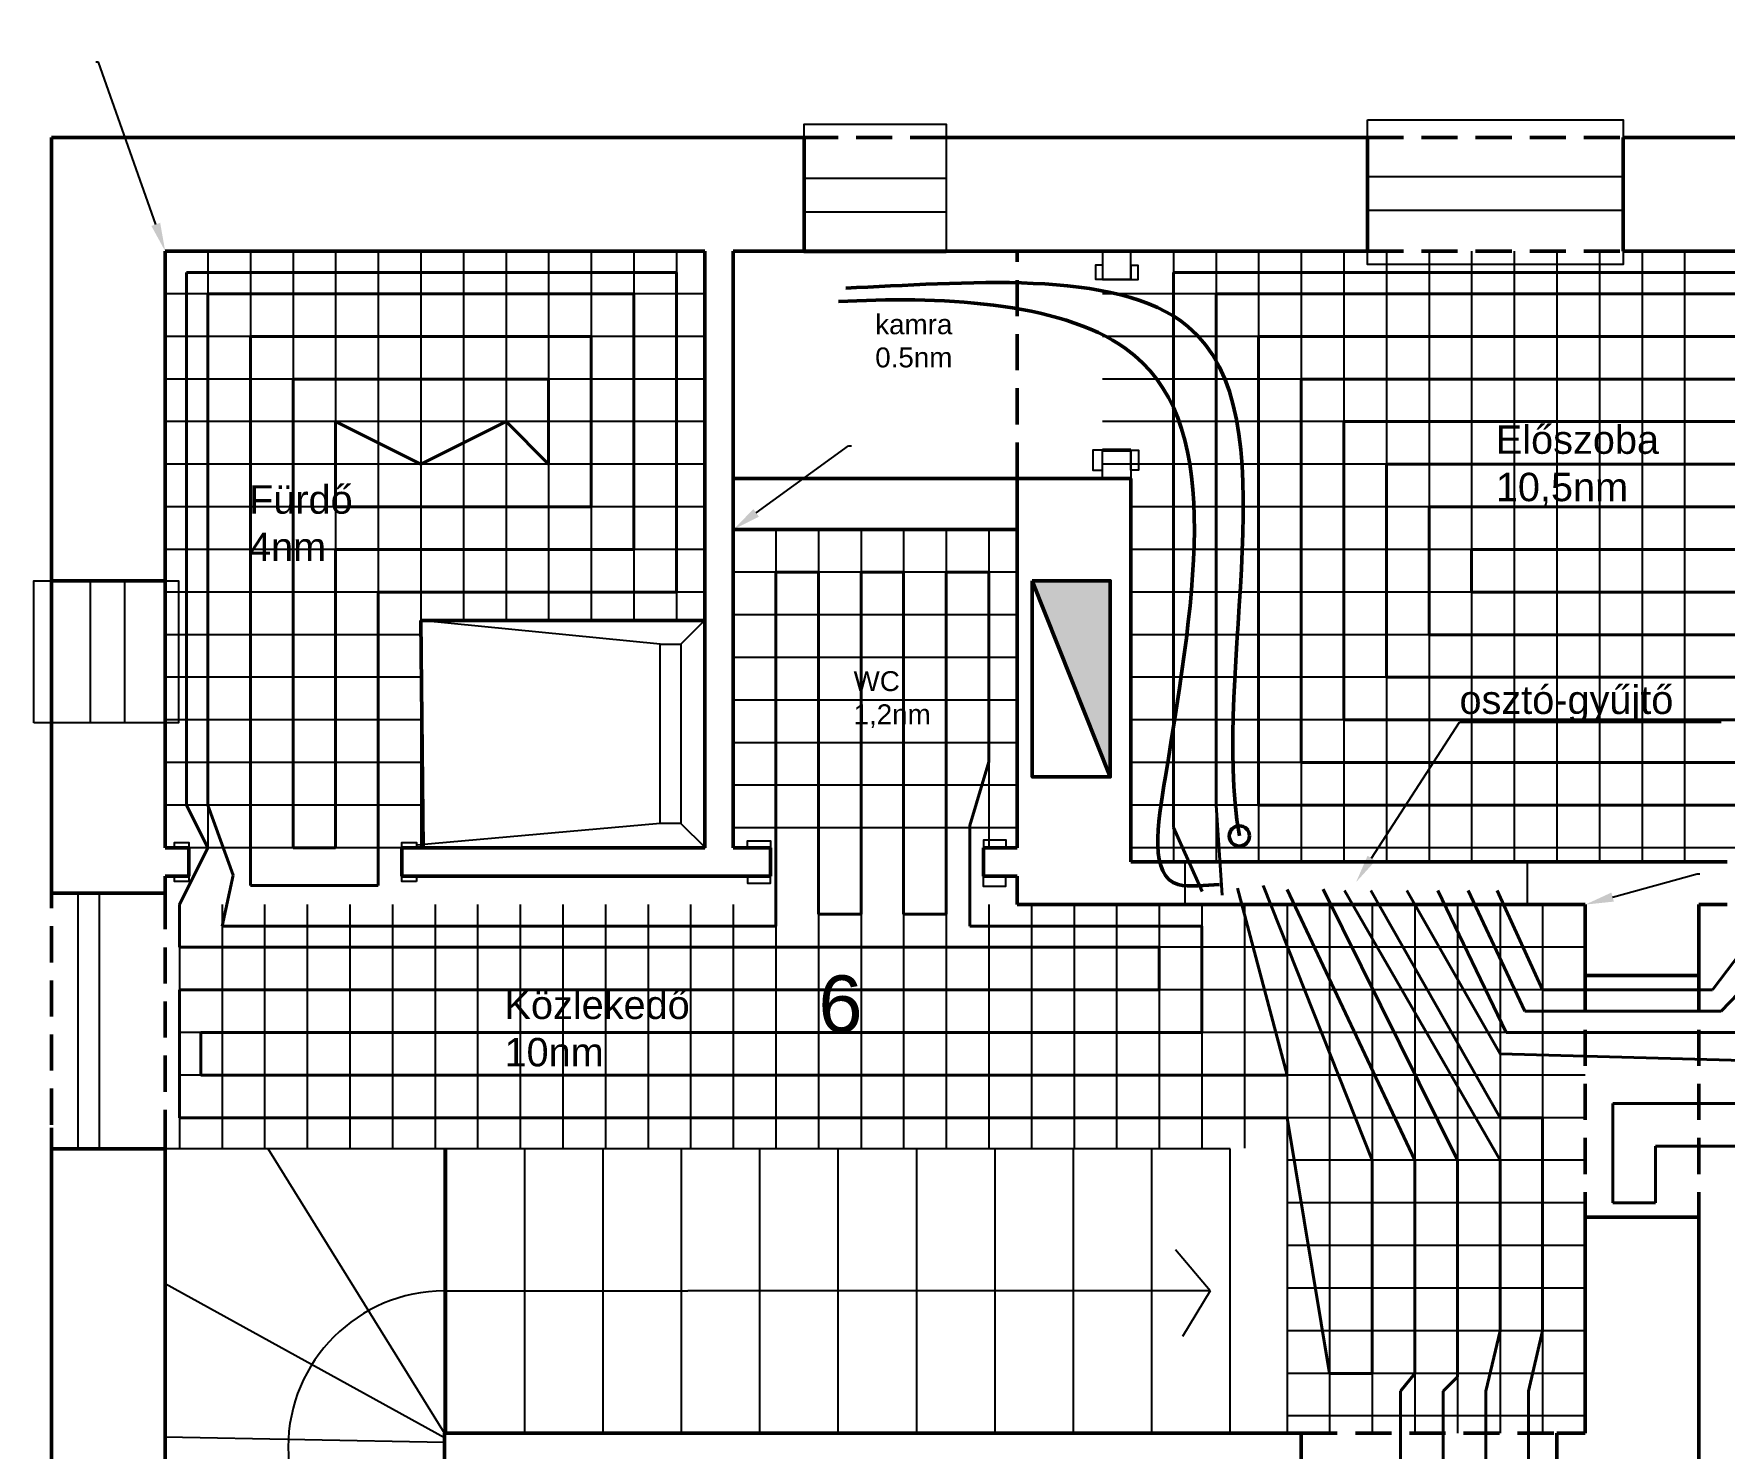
# Model space of a CAD drawing. Header units: metres. Extents: x -98677 to 89321, y -16450 to 242692.
# Drawn here: x -20906 to -14954, y 118336 to 123314 of the extents above; entities that cross this region are included whole.
import ezdxf
from ezdxf import colors
from ezdxf.entities.mleader import LeaderData, LeaderLine
from ezdxf.math import Vec2, Vec3

# ---------------------------------------------------------------- set-up
doc = ezdxf.new("R2010")
doc.units = ezdxf.units.M
doc.header["$LTSCALE"] = 0.001
doc.linetypes.add('DASHED', pattern=[19.05, 12.7, -6.35])
for name, color, linetype, lineweight in [('ajtók', 7, 'Continuous', 25), ('fűtés - előre', 1, 'Continuous', 40), ('fűtés - nyomó', 3, 'Continuous', 50), ('fűtés - vissza', 5, 'Continuous', 40), ('külső fal', 7, 'Continuous', 50), ('külső fal - sz', 7, 'DASHED', 50)]:
    doc.layers.add(name, color=color, linetype=linetype, lineweight=lineweight)
for name, color, linetype in [('fűtés', 8, 'Continuous'), ('gépészet - víz - műtárgy', 252, 'Continuous'), ('lépcső', 170, 'Continuous'), ('Méret', 7, 'Continuous'), ('újfal', 1, 'Continuous')]:
    doc.layers.add(name, color=color, linetype=linetype)
doc.styles.add('dada', font='arial.ttf', dxfattribs={"height": 80})

msp = doc.modelspace()

# ---------------------------------------------------------------- hatches: boundary and pattern name
at = {"layer": 'külső fal', "ltscale": 10000}
msp.add_hatch(color=256, dxfattribs=at).paths.add_polyline_path([(-17390.089, 121389.206), (-17115.743, 121389.206), (-17115.743, 120698.718)])

# ---------------------------------------------------------------- linework, layer by layer
at = {"layer": 'ajtók'}
for p, q in [((-17043.107, 122449.393), (-17166.345, 122449.393)), ((-17043.107, 121849.393), (-17177.304, 121849.393)), ((-20359.556, 120349.393), (-20359.556, 120449.393)), ((-19609.556, 120449.393), (-19609.556, 120349.393)), ((-18311.422, 120349.393), (-18311.422, 120449.393)), ((-17561.422, 120449.393), (-17561.422, 120349.393))]:
    msp.add_line(p, q, dxfattribs=at)
at = {"layer": 'ajtók', "ltscale": 10000}
for points in [[(-17693.107, 122544.199), (-18193.107, 122544.199), (-18193.107, 122996.57), (-17693.107, 122996.57)], [(-16209.966, 123012.08), (-15309.966, 123012.08), (-15309.966, 122502.215), (-16209.966, 122502.215)], [(-16209.966, 122811.962), (-15309.966, 122811.962), (-15309.966, 122692.463), (-16209.966, 122692.463)], [(-17143.107, 122449.393), (-17166.345, 122449.393), (-17166.345, 122501.772), (-17143.107, 122501.772)], [(-17043.107, 122449.393), (-17016.967, 122449.393), (-17016.967, 122498.608), (-17043.107, 122498.608)], [(-17143.107, 121849.393), (-17177.304, 121849.393), (-17177.304, 121778.389), (-17143.107, 121778.389)], [(-17043.107, 121849.393), (-17015.573, 121849.393), (-17015.573, 121778.389), (-17043.107, 121778.389)], [(-20905.794, 120889.061), (-20905.794, 121389.061), (-20395.929, 121389.061), (-20395.929, 120889.061)], [(-20359.556, 120449.393), (-20410.53, 120449.393), (-20410.53, 120467.649), (-20359.556, 120467.649)], [(-19558.582, 120449.393), (-19609.556, 120449.393), (-19609.556, 120467.649), (-19558.582, 120467.649)], [(-18311.422, 120449.393), (-18392.847, 120449.393), (-18392.847, 120473.591), (-18311.422, 120473.591)], [(-17561.422, 120449.393), (-17482.097, 120449.393), (-17482.097, 120475.666), (-17561.422, 120475.666)], [(-20359.556, 120331.137), (-20410.53, 120331.137), (-20410.53, 120349.393), (-20359.556, 120349.393)], [(-19558.582, 120331.137), (-19609.556, 120331.137), (-19609.556, 120349.393), (-19558.582, 120349.393)], [(-18311.422, 120349.393), (-18392.847, 120349.393), (-18392.847, 120324.405), (-18311.422, 120324.405)], [(-17561.422, 120349.393), (-17483.88, 120349.393), (-17483.88, 120313.436), (-17561.422, 120313.436)], [(-20673.935, 120289.393), (-20750.944, 120289.393), (-20750.944, 119389.393), (-20673.935, 119389.393)]]:
    msp.add_lwpolyline(points, close=True, dxfattribs=at)
for points in [[(-17693.107, 122686.824), (-18193.107, 122686.824), (-18193.107, 122806.323), (-17693.107, 122806.323)], [(-20705.676, 120889.061), (-20705.676, 121389.061), (-20586.176, 121389.061), (-20586.176, 120889.061)]]:
    msp.add_lwpolyline(points, dxfattribs=at)
at = {"layer": 'fűtés'}
for p, q in [((-20293.107, 122549.393), (-20293.107, 120449.393)), ((-20143.107, 122549.393), (-20143.107, 120449.393)), ((-19993.107, 122549.393), (-19993.107, 120449.393)), ((-19843.107, 122549.393), (-19843.107, 120449.393)), ((-19693.107, 122549.393), (-19693.107, 120449.393)), ((-19543.107, 122549.393), (-19543.107, 120449.393)), ((-19393.107, 122549.393), (-19393.107, 121249.393)), ((-19243.107, 122549.393), (-19243.107, 121249.393)), ((-19093.107, 122549.393), (-19093.107, 121249.393)), ((-18943.107, 122549.393), (-18943.107, 121249.393)), ((-18793.107, 122549.393), (-18793.107, 121249.393)), ((-18643.107, 122549.393), (-18643.107, 121249.393)), ((-16893.107, 122549.393), (-16893.107, 120399.393)), ((-16743.107, 122549.393), (-16743.107, 120399.393)), ((-16593.107, 122549.393), (-16593.107, 120399.393)), ((-16443.107, 122549.393), (-16443.107, 120399.393)), ((-16293.107, 122549.393), (-16293.107, 120399.393)), ((-16143.107, 122549.393), (-16143.107, 120399.393)), ((-15993.107, 122549.393), (-15993.107, 120399.393)), ((-15843.107, 122549.393), (-15843.107, 120399.393)), ((-15693.107, 122549.393), (-15693.107, 120399.393)), ((-15543.107, 122549.393), (-15543.107, 120399.393)), ((-15393.107, 122549.393), (-15393.107, 120399.393)), ((-15243.107, 122549.393), (-15243.107, 120399.393)), ((-15093.107, 122549.393), (-15093.107, 120399.393)), ((-18543.107, 122399.393), (-20443.107, 122399.393)), ((-11843.107, 122399.393), (-17143.107, 122399.393)), ((-18543.107, 122249.393), (-20443.107, 122249.393)), ((-11843.107, 122249.393), (-17143.107, 122249.393)), ((-18543.107, 122099.393), (-20443.107, 122099.393)), ((-11843.107, 122099.393), (-17143.107, 122099.393)), ((-18543.107, 121949.393), (-20443.107, 121949.393)), ((-11843.107, 121949.393), (-17143.107, 121949.393)), ((-18543.107, 121799.393), (-20443.107, 121799.393)), ((-11843.107, 121799.393), (-17143.107, 121799.393)), ((-18543.107, 121649.393), (-20443.107, 121649.393)), ((-11843.107, 121649.393), (-17043.107, 121649.393)), ((-18293.107, 121569.393), (-18293.107, 120449.393)), ((-18143.107, 121569.393), (-18143.107, 120449.393)), ((-17993.107, 121569.393), (-17993.107, 120215.911)), ((-17843.107, 121569.393), (-17843.107, 120215.911)), ((-17693.107, 121569.393), (-17693.107, 120215.911)), ((-17543.107, 121569.393), (-17543.107, 120449.393)), ((-18543.107, 121499.393), (-20443.107, 121499.393)), ((-11843.107, 121499.393), (-17043.107, 121499.393)), ((-18543.107, 121349.393), (-20443.107, 121349.393)), ((-11843.107, 121349.393), (-17043.107, 121349.393)), ((-19543.107, 121199.393), (-20443.107, 121199.393)), ((-11843.107, 121199.393), (-17043.107, 121199.393)), ((-19543.107, 121049.393), (-20443.107, 121049.393)), ((-11843.107, 121049.393), (-17043.107, 121049.393)), ((-19543.107, 120899.393), (-20443.107, 120899.393)), ((-11843.107, 120899.393), (-17043.107, 120899.393)), ((-19543.107, 120749.393), (-20443.107, 120749.393)), ((-11843.107, 120749.393), (-17043.107, 120749.393)), ((-19543.107, 120599.393), (-20443.107, 120599.393)), ((-11889.217, 120599.393), (-17043.107, 120599.393)), ((-18543.107, 120449.393), (-20443.107, 120449.393)), ((-12793.107, 120449.393), (-17043.107, 120449.393)), ((-15443.107, 120099.393), (-20393.107, 120099.393)), ((-15443.107, 120099.393), (-20393.107, 120099.393)), ((-15443.107, 120099.393), (-20393.107, 120099.393)), ((-15443.107, 120099.393), (-20393.107, 120099.393)), ((-15443.107, 120099.393), (-20393.107, 120099.393)), ((-15443.107, 120099.393), (-20393.107, 120099.393)), ((-15443.107, 120099.393), (-20393.107, 120099.393)), ((-15443.107, 120099.393), (-20393.107, 120099.393)), ((-15443.107, 120099.393), (-20393.107, 120099.393)), ((-15443.107, 120099.393), (-20393.107, 120099.393)), ((-15443.107, 120099.393), (-20393.107, 120099.393)), ((-15443.107, 120099.393), (-20393.107, 120099.393)), ((-15443.107, 120099.393), (-20393.107, 120099.393)), ((-15443.107, 120099.393), (-20393.107, 120099.393)), ((-15443.107, 120099.393), (-20393.107, 120099.393)), ((-15443.107, 120099.393), (-20393.107, 120099.393)), ((-15443.107, 120099.393), (-20393.107, 120099.393)), ((-15443.107, 120099.393), (-20393.107, 120099.393)), ((-15443.107, 120099.393), (-20393.107, 120099.393)), ((-15443.107, 120099.393), (-20393.107, 120099.393)), ((-15443.107, 120099.393), (-20393.107, 120099.393)), ((-15443.107, 120099.393), (-20393.107, 120099.393)), ((-15443.107, 120099.393), (-20393.107, 120099.393)), ((-15443.107, 120099.393), (-20393.107, 120099.393)), ((-15443.107, 120099.393), (-20393.107, 120099.393)), ((-15443.107, 120099.393), (-20393.107, 120099.393)), ((-15443.107, 120099.393), (-20393.107, 120099.393)), ((-15443.107, 120099.393), (-20393.107, 120099.393)), ((-15443.107, 120099.393), (-20393.107, 120099.393)), ((-15443.107, 120099.393), (-20393.107, 120099.393)), ((-15443.107, 120099.393), (-20393.107, 120099.393)), ((-15443.107, 120099.393), (-20393.107, 120099.393)), ((-15443.107, 120099.393), (-20393.107, 120099.393)), ((-15443.107, 120099.393), (-20393.107, 120099.393)), ((-15443.107, 120099.393), (-20393.107, 120099.393)), ((-15443.107, 119949.393), (-20393.107, 119949.393)), ((-15443.107, 119949.393), (-20393.107, 119949.393)), ((-15443.107, 119949.393), (-20393.107, 119949.393)), ((-15443.107, 119949.393), (-20393.107, 119949.393)), ((-15443.107, 119949.393), (-20393.107, 119949.393)), ((-15443.107, 119949.393), (-20393.107, 119949.393)), ((-15443.107, 119949.393), (-20393.107, 119949.393)), ((-15443.107, 119949.393), (-20393.107, 119949.393)), ((-15443.107, 119949.393), (-20393.107, 119949.393)), ((-15443.107, 119949.393), (-20393.107, 119949.393)), ((-15443.107, 119949.393), (-20393.107, 119949.393)), ((-15443.107, 119949.393), (-20393.107, 119949.393)), ((-15443.107, 119949.393), (-20393.107, 119949.393)), ((-15443.107, 119949.393), (-20393.107, 119949.393)), ((-15443.107, 119949.393), (-20393.107, 119949.393)), ((-15443.107, 119949.393), (-20393.107, 119949.393)), ((-15443.107, 119949.393), (-20393.107, 119949.393)), ((-15443.107, 119949.393), (-20393.107, 119949.393)), ((-15443.107, 119949.393), (-20393.107, 119949.393)), ((-15443.107, 119949.393), (-20393.107, 119949.393)), ((-15443.107, 119949.393), (-20393.107, 119949.393)), ((-15443.107, 119949.393), (-20393.107, 119949.393)), ((-15443.107, 119949.393), (-20393.107, 119949.393)), ((-15443.107, 119949.393), (-20393.107, 119949.393)), ((-15443.107, 119949.393), (-20393.107, 119949.393)), ((-15443.107, 119949.393), (-20393.107, 119949.393)), ((-15443.107, 119949.393), (-20393.107, 119949.393)), ((-15443.107, 119949.393), (-20393.107, 119949.393)), ((-15443.107, 119949.393), (-20393.107, 119949.393)), ((-15443.107, 119949.393), (-20393.107, 119949.393)), ((-15443.107, 119949.393), (-20393.107, 119949.393)), ((-15443.107, 119949.393), (-20393.107, 119949.393)), ((-15443.107, 119949.393), (-20393.107, 119949.393)), ((-15443.107, 119949.393), (-20393.107, 119949.393)), ((-15443.107, 119949.393), (-20393.107, 119949.393)), ((-15443.107, 119799.393), (-20393.107, 119799.393)), ((-15443.107, 119799.393), (-20393.107, 119799.393)), ((-15443.107, 119799.393), (-20393.107, 119799.393)), ((-15443.107, 119799.393), (-20393.107, 119799.393)), ((-15443.107, 119799.393), (-20393.107, 119799.393)), ((-15443.107, 119799.393), (-20393.107, 119799.393)), ((-15443.107, 119799.393), (-20393.107, 119799.393)), ((-15443.107, 119799.393), (-20393.107, 119799.393)), ((-15443.107, 119799.393), (-20393.107, 119799.393)), ((-15443.107, 119799.393), (-20393.107, 119799.393)), ((-15443.107, 119799.393), (-20393.107, 119799.393)), ((-15443.107, 119799.393), (-20393.107, 119799.393)), ((-15443.107, 119799.393), (-20393.107, 119799.393)), ((-15443.107, 119799.393), (-20393.107, 119799.393)), ((-15443.107, 119799.393), (-20393.107, 119799.393)), ((-15443.107, 119799.393), (-20393.107, 119799.393)), ((-15443.107, 119799.393), (-20393.107, 119799.393)), ((-15443.107, 119799.393), (-20393.107, 119799.393)), ((-15443.107, 119799.393), (-20393.107, 119799.393)), ((-15443.107, 119799.393), (-20393.107, 119799.393)), ((-15443.107, 119799.393), (-20393.107, 119799.393)), ((-15443.107, 119799.393), (-20393.107, 119799.393)), ((-15443.107, 119799.393), (-20393.107, 119799.393)), ((-15443.107, 119799.393), (-20393.107, 119799.393)), ((-15443.107, 119799.393), (-20393.107, 119799.393)), ((-15443.107, 119799.393), (-20393.107, 119799.393)), ((-15443.107, 119799.393), (-20393.107, 119799.393)), ((-15443.107, 119799.393), (-20393.107, 119799.393)), ((-15443.107, 119799.393), (-20393.107, 119799.393)), ((-15443.107, 119799.393), (-20393.107, 119799.393)), ((-15443.107, 119799.393), (-20393.107, 119799.393)), ((-15443.107, 119799.393), (-20393.107, 119799.393)), ((-15443.107, 119799.393), (-20393.107, 119799.393)), ((-15443.107, 119799.393), (-20393.107, 119799.393)), ((-15443.107, 119799.393), (-20393.107, 119799.393)), ((-15443.107, 119649.393), (-20393.107, 119649.393)), ((-15443.107, 119649.393), (-20393.107, 119649.393)), ((-15443.107, 119649.393), (-20393.107, 119649.393)), ((-15443.107, 119649.393), (-20393.107, 119649.393)), ((-15443.107, 119649.393), (-20393.107, 119649.393)), ((-15443.107, 119649.393), (-20393.107, 119649.393)), ((-15443.107, 119649.393), (-20393.107, 119649.393)), ((-15443.107, 119649.393), (-20393.107, 119649.393)), ((-15443.107, 119649.393), (-20393.107, 119649.393)), ((-15443.107, 119649.393), (-20393.107, 119649.393)), ((-15443.107, 119649.393), (-20393.107, 119649.393)), ((-15443.107, 119649.393), (-20393.107, 119649.393)), ((-15443.107, 119649.393), (-20393.107, 119649.393)), ((-15443.107, 119649.393), (-20393.107, 119649.393)), ((-15443.107, 119649.393), (-20393.107, 119649.393)), ((-15443.107, 119649.393), (-20393.107, 119649.393)), ((-15443.107, 119649.393), (-20393.107, 119649.393)), ((-15443.107, 119649.393), (-20393.107, 119649.393)), ((-15443.107, 119649.393), (-20393.107, 119649.393)), ((-15443.107, 119649.393), (-20393.107, 119649.393)), ((-15443.107, 119649.393), (-20393.107, 119649.393)), ((-15443.107, 119649.393), (-20393.107, 119649.393)), ((-15443.107, 119649.393), (-20393.107, 119649.393)), ((-15443.107, 119649.393), (-20393.107, 119649.393)), ((-15443.107, 119649.393), (-20393.107, 119649.393)), ((-15443.107, 119649.393), (-20393.107, 119649.393)), ((-15443.107, 119649.393), (-20393.107, 119649.393)), ((-15443.107, 119649.393), (-20393.107, 119649.393)), ((-15443.107, 119649.393), (-20393.107, 119649.393)), ((-15443.107, 119649.393), (-20393.107, 119649.393)), ((-15443.107, 119649.393), (-20393.107, 119649.393)), ((-15443.107, 119649.393), (-20393.107, 119649.393)), ((-15443.107, 119649.393), (-20393.107, 119649.393)), ((-15443.107, 119649.393), (-20393.107, 119649.393)), ((-15443.107, 119649.393), (-20393.107, 119649.393)), ((-15443.107, 119499.393), (-20393.107, 119499.393)), ((-15443.107, 119499.393), (-20393.107, 119499.393)), ((-15443.107, 119499.393), (-20393.107, 119499.393)), ((-15443.107, 119499.393), (-20393.107, 119499.393)), ((-15443.107, 119499.393), (-20393.107, 119499.393)), ((-15443.107, 119499.393), (-20393.107, 119499.393)), ((-15443.107, 119499.393), (-20393.107, 119499.393)), ((-15443.107, 119499.393), (-20393.107, 119499.393)), ((-15443.107, 119499.393), (-20393.107, 119499.393)), ((-15443.107, 119499.393), (-20393.107, 119499.393)), ((-15443.107, 119499.393), (-20393.107, 119499.393)), ((-15443.107, 119499.393), (-20393.107, 119499.393)), ((-15443.107, 119499.393), (-20393.107, 119499.393)), ((-15443.107, 119499.393), (-20393.107, 119499.393)), ((-15443.107, 119499.393), (-20393.107, 119499.393)), ((-15443.107, 119499.393), (-20393.107, 119499.393)), ((-15443.107, 119499.393), (-20393.107, 119499.393)), ((-15443.107, 119499.393), (-20393.107, 119499.393)), ((-15443.107, 119499.393), (-20393.107, 119499.393)), ((-15443.107, 119499.393), (-20393.107, 119499.393)), ((-15443.107, 119499.393), (-20393.107, 119499.393)), ((-15443.107, 119499.393), (-20393.107, 119499.393)), ((-15443.107, 119499.393), (-20393.107, 119499.393)), ((-15443.107, 119499.393), (-20393.107, 119499.393)), ((-15443.107, 119499.393), (-20393.107, 119499.393)), ((-15443.107, 119499.393), (-20393.107, 119499.393)), ((-15443.107, 119499.393), (-20393.107, 119499.393)), ((-15443.107, 119499.393), (-20393.107, 119499.393)), ((-15443.107, 119499.393), (-20393.107, 119499.393)), ((-15443.107, 119499.393), (-20393.107, 119499.393)), ((-15443.107, 119499.393), (-20393.107, 119499.393)), ((-15443.107, 119499.393), (-20393.107, 119499.393)), ((-15443.107, 119499.393), (-20393.107, 119499.393)), ((-15443.107, 119499.393), (-20393.107, 119499.393)), ((-15443.107, 119499.393), (-20393.107, 119499.393)), ((-15443.107, 119349.393), (-16493.107, 119349.393)), ((-15443.107, 119349.393), (-16493.107, 119349.393)), ((-15443.107, 119349.393), (-16493.107, 119349.393)), ((-15443.107, 119349.393), (-16493.107, 119349.393)), ((-15443.107, 119349.393), (-16493.107, 119349.393)), ((-15443.107, 119349.393), (-16493.107, 119349.393)), ((-15443.107, 119349.393), (-16493.107, 119349.393)), ((-15443.107, 119349.393), (-16493.107, 119349.393)), ((-15443.107, 119349.393), (-16493.107, 119349.393)), ((-15443.107, 119349.393), (-16493.107, 119349.393)), ((-15443.107, 119349.393), (-16493.107, 119349.393)), ((-15443.107, 119349.393), (-16493.107, 119349.393)), ((-15443.107, 119349.393), (-16493.107, 119349.393)), ((-15443.107, 119349.393), (-16493.107, 119349.393)), ((-15443.107, 119349.393), (-16493.107, 119349.393)), ((-15443.107, 119349.393), (-16493.107, 119349.393)), ((-15443.107, 119349.393), (-16493.107, 119349.393)), ((-15443.107, 119349.393), (-16493.107, 119349.393)), ((-15443.107, 119349.393), (-16493.107, 119349.393)), ((-15443.107, 119349.393), (-16493.107, 119349.393)), ((-15443.107, 119349.393), (-16493.107, 119349.393)), ((-15443.107, 119349.393), (-16493.107, 119349.393)), ((-15443.107, 119349.393), (-16493.107, 119349.393)), ((-15443.107, 119349.393), (-16493.107, 119349.393)), ((-15443.107, 119349.393), (-16493.107, 119349.393)), ((-15443.107, 119349.393), (-16493.107, 119349.393)), ((-15443.107, 119349.393), (-16493.107, 119349.393)), ((-15443.107, 119349.393), (-16493.107, 119349.393)), ((-15443.107, 119349.393), (-16493.107, 119349.393)), ((-15443.107, 119349.393), (-16493.107, 119349.393)), ((-15443.107, 119349.393), (-16493.107, 119349.393)), ((-15443.107, 119349.393), (-16493.107, 119349.393)), ((-15443.107, 119349.393), (-16493.107, 119349.393)), ((-15443.107, 119349.393), (-16493.107, 119349.393)), ((-15443.107, 119349.393), (-16493.107, 119349.393)), ((-15443.107, 119199.393), (-16493.107, 119199.393)), ((-15443.107, 119199.393), (-16493.107, 119199.393)), ((-15443.107, 119199.393), (-16493.107, 119199.393)), ((-15443.107, 119199.393), (-16493.107, 119199.393)), ((-15443.107, 119199.393), (-16493.107, 119199.393)), ((-15443.107, 119199.393), (-16493.107, 119199.393)), ((-15443.107, 119199.393), (-16493.107, 119199.393)), ((-15443.107, 119199.393), (-16493.107, 119199.393)), ((-15443.107, 119199.393), (-16493.107, 119199.393)), ((-15443.107, 119199.393), (-16493.107, 119199.393)), ((-15443.107, 119199.393), (-16493.107, 119199.393)), ((-15443.107, 119199.393), (-16493.107, 119199.393)), ((-15443.107, 119199.393), (-16493.107, 119199.393)), ((-15443.107, 119199.393), (-16493.107, 119199.393)), ((-15443.107, 119199.393), (-16493.107, 119199.393)), ((-15443.107, 119199.393), (-16493.107, 119199.393)), ((-15443.107, 119199.393), (-16493.107, 119199.393)), ((-15443.107, 119199.393), (-16493.107, 119199.393)), ((-15443.107, 119199.393), (-16493.107, 119199.393)), ((-15443.107, 119199.393), (-16493.107, 119199.393)), ((-15443.107, 119199.393), (-16493.107, 119199.393)), ((-15443.107, 119199.393), (-16493.107, 119199.393)), ((-15443.107, 119199.393), (-16493.107, 119199.393)), ((-15443.107, 119199.393), (-16493.107, 119199.393)), ((-15443.107, 119199.393), (-16493.107, 119199.393)), ((-15443.107, 119199.393), (-16493.107, 119199.393)), ((-15443.107, 119199.393), (-16493.107, 119199.393)), ((-15443.107, 119199.393), (-16493.107, 119199.393)), ((-15443.107, 119199.393), (-16493.107, 119199.393)), ((-15443.107, 119199.393), (-16493.107, 119199.393)), ((-15443.107, 119199.393), (-16493.107, 119199.393)), ((-15443.107, 119199.393), (-16493.107, 119199.393)), ((-15443.107, 119199.393), (-16493.107, 119199.393)), ((-15443.107, 119199.393), (-16493.107, 119199.393)), ((-15443.107, 119199.393), (-16493.107, 119199.393)), ((-15443.107, 119049.393), (-16493.107, 119049.393)), ((-15443.107, 119049.393), (-16493.107, 119049.393)), ((-15443.107, 119049.393), (-16493.107, 119049.393)), ((-15443.107, 119049.393), (-16493.107, 119049.393)), ((-15443.107, 119049.393), (-16493.107, 119049.393)), ((-15443.107, 119049.393), (-16493.107, 119049.393)), ((-15443.107, 119049.393), (-16493.107, 119049.393)), ((-15443.107, 119049.393), (-16493.107, 119049.393)), ((-15443.107, 119049.393), (-16493.107, 119049.393)), ((-15443.107, 119049.393), (-16493.107, 119049.393)), ((-15443.107, 119049.393), (-16493.107, 119049.393)), ((-15443.107, 119049.393), (-16493.107, 119049.393)), ((-15443.107, 119049.393), (-16493.107, 119049.393)), ((-15443.107, 119049.393), (-16493.107, 119049.393)), ((-15443.107, 119049.393), (-16493.107, 119049.393)), ((-15443.107, 119049.393), (-16493.107, 119049.393)), ((-15443.107, 119049.393), (-16493.107, 119049.393)), ((-15443.107, 119049.393), (-16493.107, 119049.393)), ((-15443.107, 119049.393), (-16493.107, 119049.393)), ((-15443.107, 119049.393), (-16493.107, 119049.393)), ((-15443.107, 119049.393), (-16493.107, 119049.393)), ((-15443.107, 119049.393), (-16493.107, 119049.393)), ((-15443.107, 119049.393), (-16493.107, 119049.393)), ((-15443.107, 119049.393), (-16493.107, 119049.393)), ((-15443.107, 119049.393), (-16493.107, 119049.393)), ((-15443.107, 119049.393), (-16493.107, 119049.393)), ((-15443.107, 119049.393), (-16493.107, 119049.393)), ((-15443.107, 119049.393), (-16493.107, 119049.393)), ((-15443.107, 119049.393), (-16493.107, 119049.393)), ((-15443.107, 119049.393), (-16493.107, 119049.393)), ((-15443.107, 119049.393), (-16493.107, 119049.393)), ((-15443.107, 119049.393), (-16493.107, 119049.393)), ((-15443.107, 119049.393), (-16493.107, 119049.393)), ((-15443.107, 119049.393), (-16493.107, 119049.393)), ((-15443.107, 119049.393), (-16493.107, 119049.393)), ((-15443.107, 118899.393), (-16493.107, 118899.393)), ((-15443.107, 118899.393), (-16493.107, 118899.393)), ((-15443.107, 118899.393), (-16493.107, 118899.393)), ((-15443.107, 118899.393), (-16493.107, 118899.393)), ((-15443.107, 118899.393), (-16493.107, 118899.393)), ((-15443.107, 118899.393), (-16493.107, 118899.393)), ((-15443.107, 118899.393), (-16493.107, 118899.393)), ((-15443.107, 118899.393), (-16493.107, 118899.393)), ((-15443.107, 118899.393), (-16493.107, 118899.393)), ((-15443.107, 118899.393), (-16493.107, 118899.393)), ((-15443.107, 118899.393), (-16493.107, 118899.393)), ((-15443.107, 118899.393), (-16493.107, 118899.393)), ((-15443.107, 118899.393), (-16493.107, 118899.393)), ((-15443.107, 118899.393), (-16493.107, 118899.393)), ((-15443.107, 118899.393), (-16493.107, 118899.393)), ((-15443.107, 118899.393), (-16493.107, 118899.393)), ((-15443.107, 118899.393), (-16493.107, 118899.393)), ((-15443.107, 118899.393), (-16493.107, 118899.393)), ((-15443.107, 118899.393), (-16493.107, 118899.393)), ((-15443.107, 118899.393), (-16493.107, 118899.393)), ((-15443.107, 118899.393), (-16493.107, 118899.393)), ((-15443.107, 118899.393), (-16493.107, 118899.393)), ((-15443.107, 118899.393), (-16493.107, 118899.393)), ((-15443.107, 118899.393), (-16493.107, 118899.393)), ((-15443.107, 118899.393), (-16493.107, 118899.393)), ((-15443.107, 118899.393), (-16493.107, 118899.393)), ((-15443.107, 118899.393), (-16493.107, 118899.393)), ((-15443.107, 118899.393), (-16493.107, 118899.393)), ((-15443.107, 118899.393), (-16493.107, 118899.393)), ((-15443.107, 118899.393), (-16493.107, 118899.393)), ((-15443.107, 118899.393), (-16493.107, 118899.393)), ((-15443.107, 118899.393), (-16493.107, 118899.393)), ((-15443.107, 118899.393), (-16493.107, 118899.393)), ((-15443.107, 118899.393), (-16493.107, 118899.393)), ((-15443.107, 118899.393), (-16493.107, 118899.393)), ((-15443.107, 118749.393), (-16493.107, 118749.393)), ((-15443.107, 118749.393), (-16493.107, 118749.393)), ((-15443.107, 118749.393), (-16493.107, 118749.393)), ((-15443.107, 118749.393), (-16493.107, 118749.393)), ((-15443.107, 118749.393), (-16493.107, 118749.393)), ((-15443.107, 118749.393), (-16493.107, 118749.393)), ((-15443.107, 118749.393), (-16493.107, 118749.393)), ((-15443.107, 118749.393), (-16493.107, 118749.393)), ((-15443.107, 118749.393), (-16493.107, 118749.393)), ((-15443.107, 118749.393), (-16493.107, 118749.393)), ((-15443.107, 118749.393), (-16493.107, 118749.393)), ((-15443.107, 118749.393), (-16493.107, 118749.393)), ((-15443.107, 118749.393), (-16493.107, 118749.393)), ((-15443.107, 118749.393), (-16493.107, 118749.393)), ((-15443.107, 118749.393), (-16493.107, 118749.393)), ((-15443.107, 118749.393), (-16493.107, 118749.393)), ((-15443.107, 118749.393), (-16493.107, 118749.393)), ((-15443.107, 118749.393), (-16493.107, 118749.393)), ((-15443.107, 118749.393), (-16493.107, 118749.393)), ((-15443.107, 118749.393), (-16493.107, 118749.393)), ((-15443.107, 118749.393), (-16493.107, 118749.393)), ((-15443.107, 118749.393), (-16493.107, 118749.393)), ((-15443.107, 118749.393), (-16493.107, 118749.393)), ((-15443.107, 118749.393), (-16493.107, 118749.393)), ((-15443.107, 118749.393), (-16493.107, 118749.393)), ((-15443.107, 118749.393), (-16493.107, 118749.393)), ((-15443.107, 118749.393), (-16493.107, 118749.393)), ((-15443.107, 118749.393), (-16493.107, 118749.393)), ((-15443.107, 118749.393), (-16493.107, 118749.393)), ((-15443.107, 118749.393), (-16493.107, 118749.393)), ((-15443.107, 118749.393), (-16493.107, 118749.393)), ((-15443.107, 118749.393), (-16493.107, 118749.393)), ((-15443.107, 118749.393), (-16493.107, 118749.393)), ((-15443.107, 118749.393), (-16493.107, 118749.393)), ((-15443.107, 118749.393), (-16493.107, 118749.393)), ((-15443.107, 118599.393), (-16493.107, 118599.393)), ((-15443.107, 118599.393), (-16493.107, 118599.393)), ((-15443.107, 118599.393), (-16493.107, 118599.393)), ((-15443.107, 118599.393), (-16493.107, 118599.393)), ((-15443.107, 118599.393), (-16493.107, 118599.393)), ((-15443.107, 118599.393), (-16493.107, 118599.393)), ((-15443.107, 118599.393), (-16493.107, 118599.393)), ((-15443.107, 118599.393), (-16493.107, 118599.393)), ((-15443.107, 118599.393), (-16493.107, 118599.393)), ((-15443.107, 118599.393), (-16493.107, 118599.393)), ((-15443.107, 118599.393), (-16493.107, 118599.393)), ((-15443.107, 118599.393), (-16493.107, 118599.393)), ((-15443.107, 118599.393), (-16493.107, 118599.393)), ((-15443.107, 118599.393), (-16493.107, 118599.393)), ((-15443.107, 118599.393), (-16493.107, 118599.393)), ((-15443.107, 118599.393), (-16493.107, 118599.393)), ((-15443.107, 118599.393), (-16493.107, 118599.393)), ((-15443.107, 118599.393), (-16493.107, 118599.393)), ((-15443.107, 118599.393), (-16493.107, 118599.393)), ((-15443.107, 118599.393), (-16493.107, 118599.393)), ((-15443.107, 118599.393), (-16493.107, 118599.393)), ((-15443.107, 118599.393), (-16493.107, 118599.393)), ((-15443.107, 118599.393), (-16493.107, 118599.393)), ((-15443.107, 118599.393), (-16493.107, 118599.393)), ((-15443.107, 118599.393), (-16493.107, 118599.393)), ((-15443.107, 118599.393), (-16493.107, 118599.393)), ((-15443.107, 118599.393), (-16493.107, 118599.393)), ((-15443.107, 118599.393), (-16493.107, 118599.393)), ((-15443.107, 118599.393), (-16493.107, 118599.393)), ((-15443.107, 118599.393), (-16493.107, 118599.393)), ((-15443.107, 118599.393), (-16493.107, 118599.393)), ((-15443.107, 118599.393), (-16493.107, 118599.393)), ((-15443.107, 118599.393), (-16493.107, 118599.393)), ((-15443.107, 118599.393), (-16493.107, 118599.393)), ((-15443.107, 118599.393), (-16493.107, 118599.393)), ((-15443.107, 118449.393), (-16493.107, 118449.393)), ((-15443.107, 118449.393), (-16493.107, 118449.393)), ((-15443.107, 118449.393), (-16493.107, 118449.393)), ((-15443.107, 118449.393), (-16493.107, 118449.393)), ((-15443.107, 118449.393), (-16493.107, 118449.393)), ((-15443.107, 118449.393), (-16493.107, 118449.393)), ((-15443.107, 118449.393), (-16493.107, 118449.393)), ((-15443.107, 118449.393), (-16493.107, 118449.393)), ((-15443.107, 118449.393), (-16493.107, 118449.393)), ((-15443.107, 118449.393), (-16493.107, 118449.393)), ((-15443.107, 118449.393), (-16493.107, 118449.393)), ((-15443.107, 118449.393), (-16493.107, 118449.393)), ((-15443.107, 118449.393), (-16493.107, 118449.393)), ((-15443.107, 118449.393), (-16493.107, 118449.393)), ((-15443.107, 118449.393), (-16493.107, 118449.393)), ((-15443.107, 118449.393), (-16493.107, 118449.393)), ((-15443.107, 118449.393), (-16493.107, 118449.393)), ((-15443.107, 118449.393), (-16493.107, 118449.393)), ((-15443.107, 118449.393), (-16493.107, 118449.393)), ((-15443.107, 118449.393), (-16493.107, 118449.393)), ((-15443.107, 118449.393), (-16493.107, 118449.393)), ((-15443.107, 118449.393), (-16493.107, 118449.393)), ((-15443.107, 118449.393), (-16493.107, 118449.393)), ((-15443.107, 118449.393), (-16493.107, 118449.393)), ((-15443.107, 118449.393), (-16493.107, 118449.393)), ((-15443.107, 118449.393), (-16493.107, 118449.393)), ((-15443.107, 118449.393), (-16493.107, 118449.393)), ((-15443.107, 118449.393), (-16493.107, 118449.393)), ((-15443.107, 118449.393), (-16493.107, 118449.393)), ((-15443.107, 118449.393), (-16493.107, 118449.393)), ((-15443.107, 118449.393), (-16493.107, 118449.393)), ((-15443.107, 118449.393), (-16493.107, 118449.393)), ((-15443.107, 118449.393), (-16493.107, 118449.393)), ((-15443.107, 118449.393), (-16493.107, 118449.393)), ((-15443.107, 118449.393), (-16493.107, 118449.393))]:
    msp.add_line(p, q, dxfattribs=at)
at = {"layer": 'fűtés', "ltscale": 10000}
for p, q in [((-17443.107, 121419.393), (-18443.107, 121419.393)), ((-17443.107, 121269.393), (-18443.107, 121269.393)), ((-17443.107, 121119.393), (-18443.107, 121119.393)), ((-17443.107, 120969.393), (-18443.107, 120969.393)), ((-17443.107, 120819.393), (-18443.107, 120819.393)), ((-17443.107, 120669.393), (-18443.107, 120669.393)), ((-17443.107, 120519.393), (-18443.107, 120519.393)), ((-20393.107, 120249.393), (-20393.107, 119389.393)), ((-20243.107, 120249.393), (-20243.107, 119389.393)), ((-20093.107, 120249.393), (-20093.107, 119389.393)), ((-19943.107, 120249.393), (-19943.107, 119389.393)), ((-19793.107, 120249.393), (-19793.107, 119389.393)), ((-19643.107, 120249.393), (-19643.107, 119389.393)), ((-19493.107, 120249.393), (-19493.107, 119389.393)), ((-19343.107, 120249.393), (-19343.107, 119389.393)), ((-19193.107, 120249.393), (-19193.107, 119389.393)), ((-19043.107, 120249.393), (-19043.107, 119389.393)), ((-18893.107, 120249.393), (-18893.107, 119389.393)), ((-18743.107, 120249.393), (-18743.107, 119389.393)), ((-18593.107, 120249.393), (-18593.107, 119389.393)), ((-18443.107, 120249.393), (-18443.107, 119389.393)), ((-18293.107, 120249.393), (-18293.107, 119389.393)), ((-18143.107, 120249.393), (-18143.107, 119389.393)), ((-17993.107, 120249.393), (-17993.107, 119389.393)), ((-17843.107, 120249.393), (-17843.107, 119389.393)), ((-17693.107, 120249.393), (-17693.107, 119389.393)), ((-17543.107, 120249.393), (-17543.107, 119389.393)), ((-17393.107, 120249.393), (-17393.107, 119389.393)), ((-17243.107, 120249.393), (-17243.107, 119389.393)), ((-17093.107, 120249.393), (-17093.107, 119389.393)), ((-16943.107, 120249.393), (-16943.107, 119389.393)), ((-16793.107, 120249.393), (-16793.107, 119389.393)), ((-16643.107, 120249.393), (-16643.107, 119391.856)), ((-16493.107, 120249.393), (-16493.107, 118389.393)), ((-16343.107, 120249.393), (-16343.107, 118389.393)), ((-16193.107, 120249.393), (-16193.107, 118389.393)), ((-16043.107, 120249.393), (-16043.107, 118389.393)), ((-15893.107, 120249.393), (-15893.107, 118389.393)), ((-15743.107, 120249.393), (-15743.107, 118389.393)), ((-15593.107, 120249.393), (-15593.107, 118389.393))]:
    msp.add_line(p, q, dxfattribs=at)
at = {"layer": 'fűtés - előre', "ltscale": 10000}
for p, q in [((-20368.107, 120599.393), (-20368.107, 122474.393)), ((-20368.107, 122474.393), (-18643.107, 122474.393)), ((-18643.107, 122474.393), (-18643.107, 121349.393)), ((-16893.107, 122474.393), (-11943.107, 122474.393)), ((-16893.107, 122474.393), (-16893.107, 120521.068)), ((-20143.107, 120316.244), (-20143.107, 122249.393)), ((-20143.107, 122249.393), (-18943.107, 122249.393)), ((-18943.107, 122249.393), (-18943.107, 121649.393)), ((-16593.107, 120599.393), (-16593.107, 122249.393)), ((-16593.107, 122249.393), (-12243.107, 122249.393)), ((-19843.107, 121649.393), (-19843.107, 121949.393)), ((-19843.107, 121949.393), (-19543.107, 121799.393)), ((-16293.107, 120899.393), (-16293.107, 121949.393)), ((-16293.107, 121949.393), (-12543.107, 121949.393)), ((-18943.107, 121649.393), (-19843.107, 121649.393)), ((-15993.107, 121199.393), (-15993.107, 121649.393)), ((-15993.107, 121649.393), (-12843.107, 121649.393)), ((-18643.107, 121349.393), (-19693.107, 121349.393)), ((-19693.107, 121349.393), (-19693.107, 120316.244)), ((-13293.107, 121199.393), (-15993.107, 121199.393)), ((-12993.107, 120899.393), (-16293.107, 120899.393)), ((-20293.107, 120449.393), (-20368.107, 120599.393)), ((-12993.107, 120599.393), (-16593.107, 120599.393)), ((-16893.107, 120521.068), (-16791.549, 120295.148)), ((-20393.107, 120249.393), (-20293.107, 120449.393)), ((-19693.107, 120316.244), (-20143.107, 120316.244)), ((-16576.642, 120316.497), (-16193.107, 119349.393)), ((-15893.107, 119349.393), (-16365.922, 120303.891)), ((-16197.523, 120299.548), (-15743.107, 119499.393)), ((-15962.457, 120299.548), (-15721.539, 119799.393)), ((-15753.767, 120299.548), (-15593.107, 119949.393)), ((-20393.107, 120099.393), (-20393.107, 120249.393)), ((-14995.219, 119949.393), (-14843.107, 120149.393)), ((-16943.107, 120099.393), (-20393.107, 120099.393)), ((-16943.107, 119949.393), (-16943.107, 120099.393)), ((-20393.107, 119499.393), (-20393.107, 119949.393)), ((-20393.107, 119949.393), (-16943.107, 119949.393)), ((-15593.107, 119949.393), (-14995.219, 119949.393)), ((-15721.539, 119799.393), (-14904.258, 119799.393)), ((-15345.927, 119549.393), (-12443.107, 119549.393)), ((-15345.927, 119549.393), (-15345.927, 119199.393)), ((-16493.107, 119499.393), (-20393.107, 119499.393)), ((-16343.107, 118599.393), (-16493.107, 119499.393)), ((-15593.107, 119499.393), (-15743.107, 119499.393)), ((-15593.107, 118749.393), (-15593.107, 119499.393)), ((-15195.927, 119399.393), (-14843.107, 119399.393)), ((-15195.927, 119199.393), (-15195.927, 119399.393)), ((-16193.107, 119349.393), (-16193.107, 118599.393)), ((-15893.107, 118586.697), (-15893.107, 119349.393)), ((-15345.927, 119199.393), (-15195.927, 119199.393)), ((-15643.107, 118536.697), (-15593.107, 118749.393)), ((-16193.107, 118599.393), (-16343.107, 118599.393)), ((-15943.107, 118536.697), (-15893.107, 118586.697)), ((-15943.107, 118536.697), (-15943.107, 115899.393)), ((-15643.107, 118536.697), (-15643.107, 114699.393))]:
    msp.add_line(p, q, dxfattribs=at)
at = {"layer": 'fűtés - nyomó', "ltscale": 10000}
msp.add_circle((-16661.009, 120490.969), 35.684, dxfattribs=at)
for points, start_tangent, end_tangent in [([(-18046.74, 122419.444), (-16841.924, 122284.72), (-16661.009, 120490.969)], (0.99916204, 0.04092953), (0.17091686, -0.98528545)), ([(-18072.254, 122371.995), (-17061.441, 122206.862), (-16921.328, 120700.649), (-16876.292, 120320.343), (-16731.175, 120320.343)], (0.99850215, 0.05471245), (0.99955624, 0.0297881))]:
    msp.add_spline(points, degree=3, dxfattribs=dict(at, start_tangent=start_tangent, end_tangent=end_tangent))
at = {"layer": 'fűtés - vissza', "ltscale": 10000}
for p, q in [((-20293.107, 120599.393), (-20293.107, 122399.393)), ((-20293.107, 122399.393), (-18793.107, 122399.393)), ((-18793.107, 122399.393), (-18793.107, 121499.393)), ((-16743.107, 122399.393), (-12093.107, 122399.393)), ((-16743.107, 122399.393), (-16743.107, 120599.393)), ((-19993.107, 120449.393), (-19993.107, 122099.393)), ((-19993.107, 122099.393), (-19093.107, 122099.393)), ((-19093.107, 122099.393), (-19093.107, 121799.393)), ((-16443.107, 120749.393), (-16443.107, 122099.393)), ((-16443.107, 122099.393), (-12393.107, 122099.393)), ((-19543.107, 121799.393), (-19243.107, 121949.393)), ((-19243.107, 121949.393), (-19093.107, 121799.393)), ((-16143.107, 121049.393), (-16143.107, 121799.393)), ((-16143.107, 121799.393), (-12693.107, 121799.393)), ((-18793.107, 121499.393), (-19843.107, 121499.393)), ((-19843.107, 121499.393), (-19843.107, 120449.393)), ((-15843.107, 121349.393), (-15843.107, 121499.393)), ((-15843.107, 121499.393), (-14343.107, 121499.393)), ((-18143.107, 121419.393), (-18293.107, 121419.393)), ((-18293.107, 121419.393), (-18293.107, 120173.061)), ((-18143.107, 120215.911), (-18143.107, 121419.393)), ((-17843.107, 121419.393), (-17993.107, 121419.393)), ((-17993.107, 121419.393), (-17993.107, 120215.911)), ((-17843.107, 120215.911), (-17843.107, 121419.393)), ((-17543.107, 121419.393), (-17693.107, 121419.393)), ((-17693.107, 121419.393), (-17693.107, 120215.911)), ((-17543.107, 120751.775), (-17543.107, 121419.393)), ((-12693.107, 121349.393), (-15843.107, 121349.393)), ((-13143.107, 121049.393), (-16143.107, 121049.393)), ((-17610.385, 120527.434), (-17543.107, 120751.775)), ((-12843.107, 120749.393), (-16443.107, 120749.393)), ((-20203.854, 120352.759), (-20293.107, 120599.393)), ((-16743.107, 120599.393), (-16721.444, 120282.994)), ((-17610.385, 120173.061), (-17610.385, 120527.434)), ((-19843.107, 120449.393), (-19993.107, 120449.393)), ((-20243.107, 120173.061), (-20203.854, 120352.759)), ((-16493.107, 119649.393), (-16667.541, 120307.036)), ((-16043.107, 119349.393), (-16493.107, 120302.929)), ((-16290.885, 120299.548), (-15743.107, 119349.393)), ((-16071.175, 120299.548), (-15743.107, 119724.175)), ((-15854.907, 120299.548), (-15655.999, 119874.761)), ((-18293.107, 120173.061), (-20243.107, 120173.061)), ((-17993.107, 120215.911), (-18143.107, 120215.911)), ((-17693.107, 120215.911), (-17843.107, 120215.911)), ((-16793.107, 120173.061), (-17610.385, 120173.061)), ((-16793.107, 119799.393), (-16793.107, 120173.061)), ((-14964.878, 119874.761), (-14843.107, 119999.393)), ((-15655.999, 119874.761), (-14964.878, 119874.761)), ((-16793.107, 119799.393), (-20318.107, 119799.393)), ((-20318.107, 119799.393), (-20318.107, 119649.393)), ((-15743.107, 119724.175), (-14843.107, 119699.393)), ((-20318.107, 119649.393), (-16493.107, 119649.393)), ((-16043.107, 118599.393), (-16043.107, 119349.393)), ((-15743.107, 119349.393), (-15743.107, 118749.393)), ((-15743.107, 118749.393), (-15793.107, 118536.697)), ((-16093.107, 118536.697), (-16043.107, 118599.393)), ((-16093.107, 118536.697), (-16093.107, 116049.393)), ((-15793.107, 118536.697), (-15793.107, 114399.393))]:
    msp.add_line(p, q, dxfattribs=at)
at = {"layer": 'gépészet - víz - műtárgy', "ltscale": 10000}
for p, q in [((-18700.448, 121166.121), (-19543.107, 121249.393)), ((-18627.218, 121166.121), (-18543.945, 121249.393)), ((-18700.448, 120535.209), (-19558.582, 120458.521)), ((-18627.218, 120535.209), (-18543.107, 120451.098))]:
    msp.add_line(p, q, dxfattribs=at)
for points in [[(-19543.107, 120449.393), (-18543.107, 120449.393), (-18543.107, 121249.393), (-19543.107, 121249.393)], [(-18700.448, 121166.121), (-18627.218, 121166.121), (-18627.218, 120535.209), (-18700.448, 120535.209)]]:
    msp.add_lwpolyline(points, close=True, dxfattribs=at)
at = {"layer": 'külső fal'}
for p, q in [((-20843.107, 122549.393), (-20843.107, 122949.393)), ((-20843.107, 122949.393), (-18193.107, 122949.393)), ((-20843.107, 122549.393), (-20843.107, 122949.393)), ((-15309.966, 122949.393), (-11443.107, 122949.393)), ((-20843.107, 120363.607), (-20843.107, 122549.393)), ((-20443.107, 120549.393), (-20443.107, 122549.393)), ((-20443.107, 122549.393), (-18543.107, 122549.393)), ((-20443.107, 122549.393), (-20443.107, 120449.393)), ((-18543.107, 122549.393), (-20443.107, 122549.393)), ((-18543.107, 122549.393), (-18543.107, 120449.393)), ((-18543.107, 120449.393), (-18543.107, 122549.393)), ((-18443.107, 122549.393), (-17443.107, 122549.393)), ((-18443.107, 122549.393), (-18443.107, 120449.393)), ((-18443.107, 122549.393), (-18443.107, 120449.393)), ((-16209.966, 122549.393), (-18443.107, 122549.393)), ((-11843.107, 122549.393), (-15309.966, 122549.393)), ((-17043.107, 121749.393), (-17443.107, 121749.393)), ((-17043.107, 121749.393), (-17043.107, 120399.393)), ((-20443.107, 120449.393), (-20359.556, 120449.393)), ((-20443.107, 120449.393), (-20359.556, 120449.393)), ((-20359.556, 120449.393), (-20359.556, 120349.393)), ((-19609.556, 120449.393), (-18543.107, 120449.393)), ((-19609.556, 120449.393), (-18543.107, 120449.393)), ((-19609.556, 120349.393), (-19609.556, 120449.393)), ((-18443.107, 120449.393), (-18311.422, 120449.393)), ((-18443.107, 120449.393), (-18311.422, 120449.393)), ((-18311.422, 120449.393), (-18311.422, 120349.393)), ((-17561.422, 120449.393), (-17443.107, 120449.393)), ((-17561.422, 120449.393), (-17443.107, 120449.393)), ((-17561.422, 120349.393), (-17561.422, 120449.393)), ((-20359.556, 120349.393), (-20443.107, 120349.393)), ((-19609.556, 120349.393), (-18311.422, 120349.393)), ((-18311.422, 120349.393), (-19609.556, 120349.393)), ((-17443.107, 120349.393), (-17561.422, 120349.393)), ((-17043.107, 120399.393), (-14943.107, 120399.393)), ((-20443.107, 120289.393), (-20843.107, 120289.393)), ((-17443.107, 120249.393), (-15443.107, 120249.393)), ((-15443.107, 120249.393), (-17443.107, 120249.393)), ((-14943.107, 120249.393), (-15043.107, 120249.393)), ((-20843.107, 112949.393), (-20843.107, 119463.607)), ((-20443.107, 119463.607), (-20443.107, 113349.393)), ((-20843.107, 119389.393), (-20443.107, 119389.393)), ((-20843.107, 119389.393), (-20443.107, 119389.393)), ((-19460.198, 118389.393), (-16443.107, 118389.393)), ((-19243.107, 118389.393), (-19460.198, 118389.393)), ((-19460.198, 118389.393), (-19460.198, 118289.393)), ((-16443.107, 118389.393), (-19243.107, 118389.393)), ((-15543.107, 118389.393), (-15543.107, 118289.393)), ((-15543.107, 118389.393), (-15443.107, 118389.393))]:
    msp.add_line(p, q, dxfattribs=at)
at = {"layer": 'külső fal', "ltscale": 10000}
for p, q in [((-18193.107, 122949.393), (-18193.107, 122549.393)), ((-17693.107, 122949.393), (-16209.966, 122949.393)), ((-16209.966, 122549.393), (-16209.966, 122949.393)), ((-15309.966, 122549.393), (-15309.966, 122949.393)), ((-17143.107, 121849.393), (-17043.107, 121849.393)), ((-17443.107, 121749.393), (-18443.107, 121749.393)), ((-17443.107, 121749.393), (-17443.107, 120449.393)), ((-17443.107, 121569.393), (-18443.107, 121569.393)), ((-20443.107, 121389.061), (-20843.107, 121389.061)), ((-17390.089, 121389.206), (-17115.743, 120698.718)), ((-18543.107, 121249.393), (-19543.107, 121249.393)), ((-19535.283, 120449.393), (-19543.107, 121249.393)), ((-20443.107, 120349.393), (-20443.107, 120289.393)), ((-17443.107, 120349.393), (-17443.107, 120249.393)), ((-15443.107, 120249.393), (-15443.107, 119999.393)), ((-15043.107, 120249.393), (-15043.107, 119999.393)), ((-15443.107, 119999.393), (-15043.107, 119999.393)), ((-15443.107, 119149.393), (-15443.107, 118389.393)), ((-15443.107, 119149.393), (-15043.107, 119149.393)), ((-15043.107, 119149.393), (-15043.107, 114449.393)), ((-16443.107, 118389.393), (-16443.107, 118289.393))]:
    msp.add_line(p, q, dxfattribs=at)
at = {"layer": 'külső fal', "linetype": 'DASHED', "ltscale": 10000}
msp.add_line((-17443.107, 121749.393), (-17443.107, 122549.393), dxfattribs=at)
at = {"layer": 'külső fal', "ltscale": 10000}
msp.add_lwpolyline([(-17390.089, 121389.206), (-17115.743, 121389.206), (-17115.743, 120698.718), (-17390.089, 120698.718)], close=True, dxfattribs=at)
at = {"layer": 'külső fal - sz', "ltscale": 10000}
for p, q in [((-17693.107, 122949.393), (-18193.107, 122949.393)), ((-16209.966, 122949.393), (-15309.966, 122949.393)), ((-17693.107, 122549.393), (-18193.107, 122549.393)), ((-16209.966, 122549.393), (-15309.966, 122549.393)), ((-20843.107, 120889.061), (-20843.107, 121389.061)), ((-20443.107, 120889.061), (-20443.107, 121389.061)), ((-20843.107, 120363.607), (-20843.107, 119463.607)), ((-20443.107, 120289.393), (-20443.107, 119463.607)), ((-15443.107, 119999.393), (-15443.107, 119149.393)), ((-15043.107, 119999.393), (-15043.107, 119149.393)), ((-16443.107, 118389.393), (-15543.107, 118389.393))]:
    msp.add_line(p, q, dxfattribs=at)
at = {"layer": 'lépcső'}
for p, q in [((-16693.107, 119389.393), (-20443.107, 119389.393)), ((-19460.198, 118389.393), (-20080.445, 119389.393)), ((-19460.198, 118389.393), (-19460.198, 119389.393)), ((-19453.107, 118389.393), (-19453.107, 119389.393)), ((-19177.107, 118389.393), (-19177.107, 119389.393)), ((-18901.107, 118389.393), (-18901.107, 119389.393)), ((-18625.107, 118389.393), (-18625.107, 119389.393)), ((-18349.107, 118389.393), (-18349.107, 119389.393)), ((-18073.107, 118389.393), (-18073.107, 119389.393)), ((-17797.107, 118389.393), (-17797.107, 119389.393)), ((-17521.107, 118389.393), (-17521.107, 119389.393)), ((-17245.107, 118389.393), (-17245.107, 119389.393)), ((-16969.107, 118389.393), (-16969.107, 119389.393)), ((-16693.107, 118389.393), (-16693.107, 119389.393)), ((-16763.996, 118889.393), (-16886.091, 119034.404)), ((-19460.198, 118372.288), (-20443.107, 118914.268)), ((-16763.996, 118889.393), (-18603.003, 118889.393)), ((-16763.996, 118889.393), (-16861.376, 118729.583)), ((-16693.107, 118389.393), (-19460.198, 118389.393)), ((-19460.198, 118355.99), (-20443.107, 118374.574))]:
    msp.add_line(p, q, dxfattribs=at)
at = {"layer": 'lépcső', "ltscale": 10000}
msp.add_line((-19460.198, 118889.393), (-18603.003, 118889.393), dxfattribs=at)
msp.add_arc((-19460.198, 118339.393), 550, 90, 270, dxfattribs=at)
at = {"layer": 'újfal', "ltscale": 10000}
for p, q in [((-17143.107, 122549.393), (-17143.107, 122449.393)), ((-17143.107, 122549.393), (-17043.107, 122549.393)), ((-17043.107, 122449.393), (-17043.107, 122549.393)), ((-17143.107, 122449.393), (-17043.107, 122449.393)), ((-17143.107, 121749.393), (-17143.107, 121849.393)), ((-17143.107, 121849.393), (-17043.107, 121849.393)), ((-17043.107, 121849.393), (-17043.107, 121749.393)), ((-17143.107, 121749.393), (-17043.107, 121749.393))]:
    msp.add_line(p, q, dxfattribs=at)
at = {"layer": 'újfal'}
for p, q in [((-16852.794, 120399.393), (-16852.794, 120249.393)), ((-16852.794, 120399.393), (-15647.125, 120399.393)), ((-15647.125, 120399.393), (-15647.125, 120249.393)), ((-15647.125, 120249.393), (-16852.794, 120249.393))]:
    msp.add_line(p, q, dxfattribs=at)

# ---------------------------------------------------------------- texts
at = {"ltscale": 10000, "attachment_point": 1, "style": 'dada'}
for s, insert, char_height, width in [('kamra\\P0.5nm', (-17943.107, 122327.057), 70, 632.12053), ('Előszoba\\P10,5nm', (-15757.939, 121936.096), 100, 719.0371), ('Fürdő\\P4nm', (-20148.066, 121725.369), 100, 809.90443), ('WC\\P1,2nm', (-18019.373, 121070.953), 70, 632.12053), ('Közlekedő\\P10nm', (-19248.485, 119946.746), 100, 928.42703)]:
    msp.add_mtext(s, dxfattribs=dict(at, insert=insert, char_height=char_height, width=width))
at = {"layer": 'Méret', "ltscale": 10000, "insert": (-18143.107, 120000.211), "char_height": 200, "width": 450, "attachment_point": 1, "style": 'dada'}
msp.add_mtext('6', dxfattribs=at)

# ---------------------------------------------------------------- leaders
at = {"layer": 'Méret', "ltscale": 10000}
ml = msp.add_multileader_mtext('Standard', dxfattribs=at)
ml.set_content('', color=256, style='dada')
ml.set_leader_properties()
ml.build(insert=Vec2(0, 0))
ml.multileader.update_dxf_attribs({"text_left_attachment_type": 6, "text_right_attachment_type": 6, "arrow_head_size": 100})
ctx = ml.context
ctx.base_point, ctx.char_height, ctx.arrow_head_size, ctx.plane_origin = Vec3(-20689.649, 123214.466), 100, 100, Vec3(-20443.107, 122549.393)
ctx.left_attachment, ctx.right_attachment, ctx.text_align_type = 6, 6, 2
notes = []
notes.append((ctx, [(0, (1, 1, 0), (-20677.649, 123214.466), (-1, 0), 8, [(0, [(-20443.107, 122549.393)], 256, [])])]))
ctx.mtext.insert, ctx.mtext.alignment = Vec3(-20687.649, 123314.466), 3
ml = msp.add_multileader_mtext('Standard', dxfattribs=at)
ml.set_content('', color=256, style='dada')
ml.set_leader_properties()
ml.build(insert=Vec2(0, 0))
ml.multileader.update_dxf_attribs({"text_left_attachment_type": 6, "text_right_attachment_type": 6, "arrow_head_size": 100})
ctx = ml.context
ctx.base_point, ctx.char_height, ctx.arrow_head_size, ctx.plane_origin = Vec3(-18028.776, 121864.71), 100, 100, Vec3(-18443.107, 122549.393)
ctx.left_attachment, ctx.right_attachment, ctx.text_align_type = 6, 6, 2
notes.append((ctx, [(0, (1, 1, 0), (-18036.776, 121864.71), (1, 0), 8, [(0, [(-18443.107, 121569.393)], 256, [])])]))
ctx.mtext.insert, ctx.mtext.alignment, ctx.mtext.flow_direction = Vec3(-18026.776, 121964.71), 3, 5
ml = msp.add_multileader_mtext('Standard', dxfattribs=at)
ml.set_content('osztó-gyűjtő', color=256, style='dada')
ml.set_leader_properties()
ml.build(insert=Vec2(0, 0))
ml.multileader.update_dxf_attribs({"text_left_attachment_type": 6, "text_right_attachment_type": 6, "arrow_head_size": 100})
ctx = ml.context
ctx.base_point, ctx.char_height, ctx.arrow_head_size, ctx.plane_origin = Vec3(-15878.198, 120891.072), 100, 100, Vec3(-16249.96, 120328.48)
ctx.left_attachment, ctx.right_attachment, ctx.text_align_type = 6, 6, 2
notes.append((ctx, [(0, (1, 1, 0), (-15886.198, 120891.072), (1, 0), 8, [(0, [(-16249.96, 120328.48)], 256, [])])]))
ctx.mtext.insert, ctx.mtext.alignment = Vec3(-15132.815, 121020.472), 3
ml = msp.add_multileader_mtext('Standard', dxfattribs=at)
ml.set_content('', color=256, style='dada')
ml.set_leader_properties()
ml.build(insert=Vec2(0, 0))
ml.multileader.update_dxf_attribs({"text_left_attachment_type": 6, "text_right_attachment_type": 6, "arrow_head_size": 100})
ctx = ml.context
ctx.base_point, ctx.char_height, ctx.arrow_head_size, ctx.plane_origin = Vec3(-15041.035, 120357.692), 100, 100, Vec3(-15443.107, 120249.393)
ctx.left_attachment, ctx.right_attachment, ctx.text_align_type = 6, 6, 2
notes.append((ctx, [(0, (1, 1, 0), (-15049.035, 120357.692), (1, 0), 8, [(0, [(-15443.107, 120249.393)], 256, [])])]))
ctx.mtext.insert, ctx.mtext.alignment = Vec3(-15039.035, 120457.692), 3
for ctx, leaders in notes:
    for number, flags, end, landing, length, lines in leaders:
        leader = LeaderData()
        leader.index, (leader.has_last_leader_line, leader.has_dogleg_vector, leader.attachment_direction) = number, flags
        leader.last_leader_point, leader.dogleg_vector, leader.dogleg_length = Vec3(end), Vec3(landing), length
        for number, points, colour, breaks in lines:
            line = LeaderLine()
            line.index, line.vertices, line.color, line.breaks = number, Vec3.list(points), colors.encode_raw_color(colour), breaks
            leader.lines.append(line)
        ctx.leaders.append(leader)

doc.saveas('drawing.dxf')
